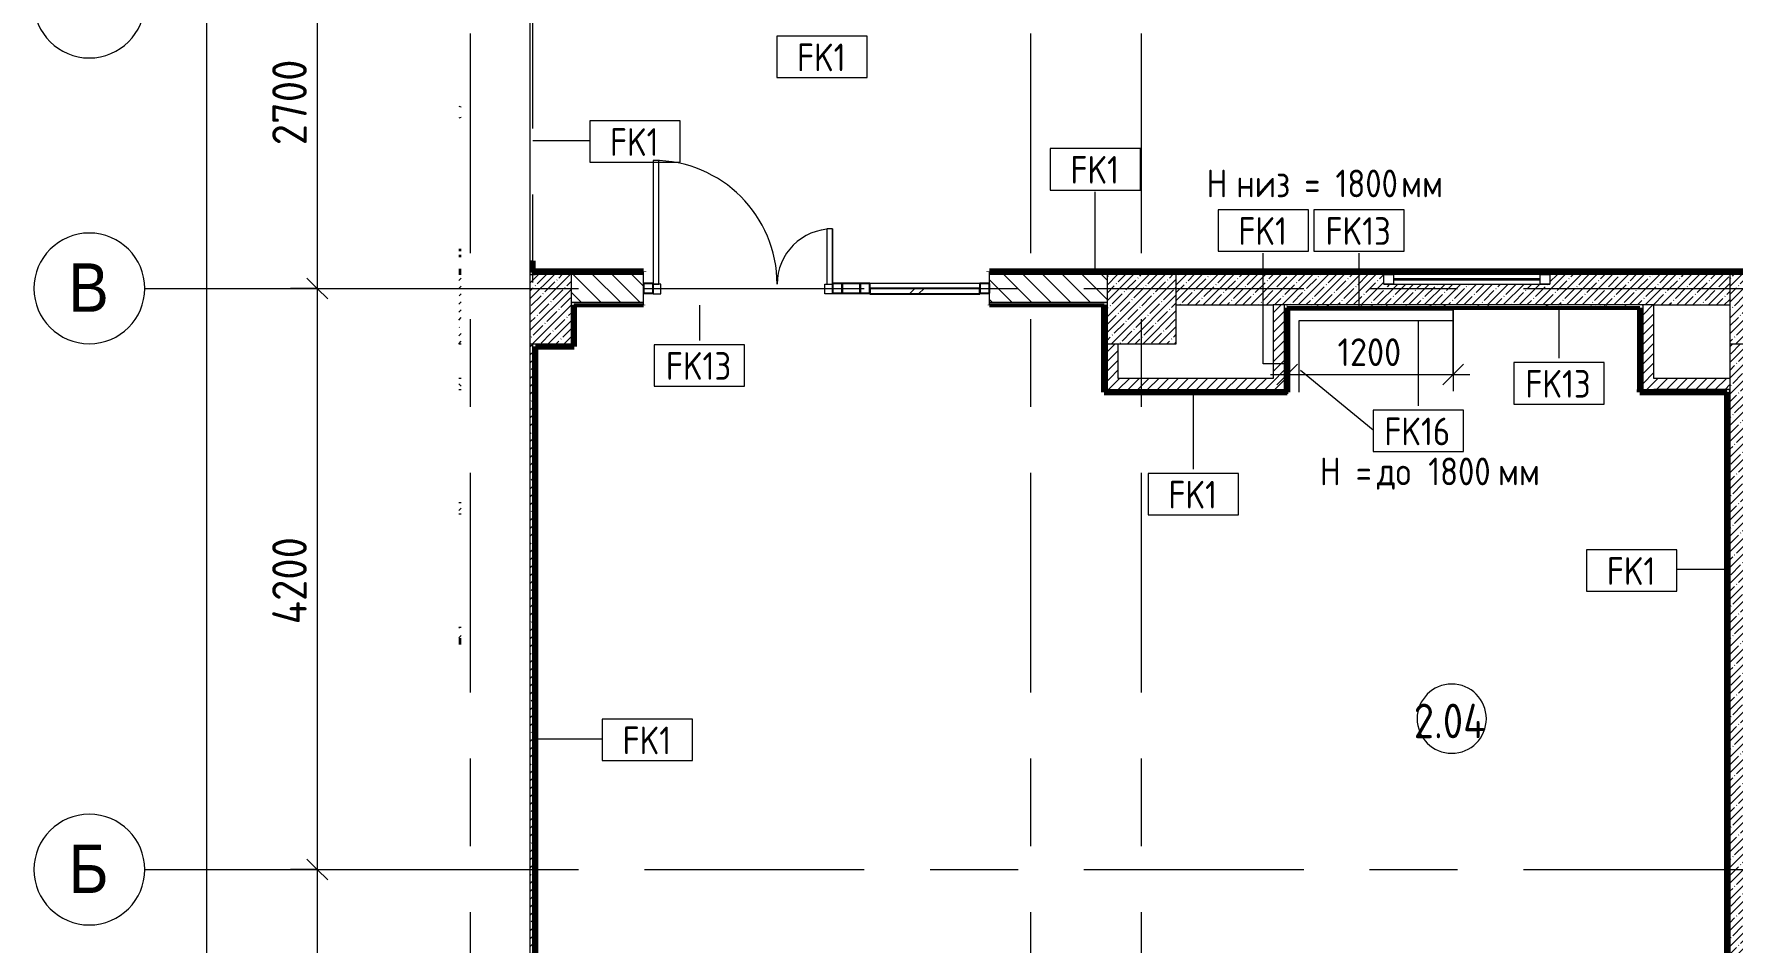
# Model space of a CAD drawing. Header units: millimetres. Extents: x 35157 to 232994, y -8553 to 29000.
# Drawn here: x 35157 to 47425, y 3077 to 9639 of the extents above; entities that cross this region are included whole.
import ezdxf

# ---------------------------------------------------------------- set-up
doc = ezdxf.new("R2010")
doc.units = ezdxf.units.MM
doc.linetypes.add('Осевая', pattern=[3175, 635, -476.25, 1587.5, -476.25])
for name, color, linetype, lineweight in [('A-ANNO-DIMS', 7, 'Continuous', 9), ('A-ANNO-DIMS-100', 7, 'Continuous', 9), ('A-AREA-IDEN', 7, 'Continuous', 9), ('A-DETL-2', 7, 'Continuous', 13), ('A-DETL-GENF', 7, 'Continuous', 9), ('A-DOOR', 7, 'Continuous', 9), ('A-GLAZ', 7, 'Continuous', 9), ('A-GLAZ-1', 7, 'Continuous', 13), ('A-GLAZ-CURT', 7, 'Continuous', 9), ('A-GLAZ-CURT-1', 7, 'Continuous', 25), ('A-GLAZ-CWMG', 7, 'Continuous', 9), ('A-GLAZ-CWMG-1', 7, 'Continuous', 25), ('A-WALL', 7, 'Continuous', 9), ('A-WALL-IDEN', 7, 'Continuous', 9), ('I-WALL', 7, 'Continuous', 9), ('S-COLS', 7, 'Continuous', 9), ('Оси', 7, 'Continuous', 9), ('Оси-1', 7, 'Continuous', 20), ('Оси-2', 7, 'Осевая', 9)]:
    doc.layers.add(name, color=color, linetype=linetype, lineweight=lineweight)
for name, color, linetype, lineweight, true_color in [('A-WALL-3', 5, 'Continuous', 9, 0x0000ff), ('A-WALL-4', 7, 'Continuous', 9, 0xff80c0), ('G-ANNO-TEXT-1', 7, 'Continuous', 9, 0x3c3c3c), ('I-WALL-20', 1, 'Continuous', 53, 0xff0000), ('I-WALL-4', 1, 'Continuous', 9, 0xff0000), ('I-WALL-5', 7, 'Continuous', 9, 0xc0c0c0), ('I-WALL-8', 5, 'Continuous', 53, 0x0000ff), ('I-WALL-9', 7, 'Continuous', 80, 0xff80c0)]:
    doc.layers.add(name, color=color, linetype=linetype, lineweight=lineweight, true_color=true_color)
doc.styles.add('Arial', font='arial.ttf', dxfattribs={"width": 0.9, "height": 350})
doc.styles.add('GOST Common', font='GOST_Common.ttf', dxfattribs={"width": 0.9, "height": 200})
doc.styles.add('GOST Common_1', font='GOST_Common.ttf', dxfattribs={"width": 0.9, "height": 250})
doc.styles.add('ISOCPEUR', font='isocpeur.ttf', dxfattribs={"width": 0.9, "height": 250})
doc.styles.add('ISOCPEUR_1', font='isocpeur.ttf', dxfattribs={"width": 0.9, "height": 200})
doc.dimstyles.new('ISO-2_0_0_9К_Средний_округл2', dxfattribs={"dimscale": 304.8, "dimtxt": 199.196235, "dimasz": 0.492126, "dimexe": 0.393701, "dimexo": 0, "dimgap": 0, "dimtad": 1, "dimdec": 0, "dimrnd": 10, "dimzin": 0, "dimdsep": 46, "dimtxsty": 'ISOCPEUR_1', "dimblk1": 'OBLIQUE', "dimblk2": 'OBLIQUE', "dimsah": 1, "dimcen": 0.09, "dimdle": 0.393701, "dimazin": 0, "dimtfac": 1, "dimtdec": 4, "dimtix": 1, "dimtmove": 0, "dimatfit": 3, "dimfxl": 1, "dimtvp": 1, "dimtolj": 1, "dimtzin": 0, "dimarcsym": 2})
doc.dimstyles.new('ISO-2_5_0_9К_БОЛЬШОЙ', dxfattribs={"dimscale": 304.8, "dimtxt": 248.995294, "dimasz": 0.492126, "dimexe": 0.393701, "dimexo": 0.984252, "dimgap": 0, "dimtad": 1, "dimdec": 0, "dimrnd": 10, "dimzin": 0, "dimdsep": 46, "dimtxsty": 'ISOCPEUR', "dimblk1": 'OBLIQUE', "dimblk2": 'OBLIQUE', "dimsah": 1, "dimcen": 0.09, "dimdle": 0.393701, "dimazin": 0, "dimtfac": 1, "dimtdec": 4, "dimtix": 1, "dimtmove": 0, "dimatfit": 3, "dimfxl": 1, "dimtvp": 1, "dimtolj": 1, "dimtzin": 0, "dimarcsym": 2})
doc.dimstyles.new('ISO-2_5_0_9К_БОЛЬШОЙ_1', dxfattribs={"dimscale": 304.8, "dimtxt": 248.995294, "dimasz": 0.492126, "dimexe": 0.393701, "dimexo": 0.984252, "dimgap": 0, "dimtad": 1, "dimdec": 0, "dimrnd": 10, "dimzin": 0, "dimdsep": 46, "dimtxsty": 'ISOCPEUR', "dimblk1": 'OBLIQUE', "dimblk2": 'OBLIQUE', "dimsah": 1, "dimcen": 0.09, "dimdle": 0.393701, "dimazin": 0, "dimtfac": 1, "dimtdec": 4, "dimtix": 1, "dimtmove": 2, "dimatfit": 3, "dimfxl": 1, "dimtvp": 1, "dimtolj": 1, "dimtzin": 0, "dimarcsym": 2})
pattern_1 = [(45, (0, 0), (-35.35534, 35.35534), [])]
pattern_2 = [(45, (0, 0), (-57.02463, 57.02463), []), (45, (57.025, 0), (-57.02463, 57.02463), [100.806, -20.161, 3.353, -16.808])]
pattern_3 = [(0, (0, 0), (121.92, 30.48), [10.058, -81.382, 10.058, -81.382, -487.68]), (0, (0, 0), (121.92, 30.48), [-182.88, 10.058, -172.822, 10.058, -81.382, -213.36]), (0, (0, 0), (121.92, 30.48), [-457.2, 10.058, -50.902, 10.058, -142.342]), (120, (45.72, 15.24), (-87.356454, 90.345817), [10.058, -81.382, 10.058, -81.382, -487.68]), (120, (45.72, 15.24), (-87.356454, 90.345817), [-182.88, 10.058, -172.822, 10.058, -81.382, -213.36]), (120, (45.72, 15.24), (-87.356454, 90.345817), [-457.2, 10.058, -50.902, 10.058, -142.342]), (240, (60.96, 76.2), (-34.563546, -120.825817), [10.058, -81.382, 10.058, -81.382, -487.68]), (240, (60.96, 76.2), (-34.563546, -120.825817), [-182.88, 10.058, -172.822, 10.058, -81.382, -213.36]), (240, (60.96, 76.2), (-34.563546, -120.825817), [-457.2, 10.058, -50.902, 10.058, -142.342])]

# ---------------------------------------------------------------- blocks, each defined once
blk = doc.blocks.new('BSC_Колонна _Прямоугольная - 500х500-23286270-План отделки стен 2 этажа в осях 12-23')
at = {"layer": 'S-COLS'}
h = blk.add_hatch(dxfattribs=at)
h.set_pattern_fill('FP_1', color=256, style=0, pattern_type=2)
h.set_pattern_definition([(45, (-38790, -7650), (-57.02463, 57.02463), []), (45, (-38732.975, -7650), (-57.02463, 57.02463), [100.806, -20.161, 3.353, -16.808])])
h.paths.add_polyline_path([(-47, -250), (250, -250), (250, 250), (-47, 250), (-47, 146)])
for p, q in [((250, 250), (-9, 250)), ((250, -250), (250, 250)), ((-47, -250), (250, -250))]:
    blk.add_line(p, q, dxfattribs=at)
blk = doc.blocks.new('BSC_Колонна _Прямоугольная - 500х500-V1-План отделки стен 2 этажа в осях 12-23')
at = {"layer": 'S-COLS'}
h = blk.add_hatch(dxfattribs=at)
h.set_pattern_fill('FP_2', color=256, style=0, pattern_type=2)
h.set_pattern_definition([(45, (-43160, -7650), (-57.02463, 57.02463), []), (45, (-43102.975, -7650), (-57.02463, 57.02463), [100.806, -20.161, 3.353, -16.808])])
h.paths.add_polyline_path([(-250, -250), (250, -250), (250, 250), (-250, 250)])
for p, q in [((250, 250), (-250, 250)), ((-250, 250), (-250, -250)), ((250, -250), (250, 250)), ((-250, -250), (250, -250))]:
    blk.add_line(p, q, dxfattribs=at)
blk = doc.blocks.new('BSC_Колонна _Прямоугольная - 500х500-V2-План отделки стен 2 этажа в осях 12-23')
at = {"layer": 'S-COLS'}
h = blk.add_hatch(dxfattribs=at)
h.set_pattern_fill('FP_3', color=256, style=0, pattern_type=2)
h.set_pattern_definition([(45, (-47660, -7650), (-57.02463, 57.02463), []), (45, (-47602.975, -7650), (-57.02463, 57.02463), [100.806, -20.161, 3.353, -16.808])])
h.paths.add_polyline_path([(-250, -250), (250, -250), (250, 250), (-250, 250)])
for p, q in [((250, 250), (-250, 250)), ((-250, 250), (-250, -250)), ((250, -250), (250, 250)), ((-250, -250), (250, -250))]:
    blk.add_line(p, q, dxfattribs=at)
blk = doc.blocks.new('BSC_Колонна _Прямоугольная - 500х500-V32-План отделки стен 2 этажа в осях 12-23')
at = {"layer": 'S-COLS'}
h = blk.add_hatch(dxfattribs=at)
h.set_pattern_fill('FP_51', color=256, style=0, pattern_type=2)
h.set_pattern_definition([(45, (-38240, -7650), (-57.02463, 57.02463), []), (45, (-38182.975, -7650), (-57.02463, 57.02463), [100.806, -20.161, 3.353, -16.808])])
h.paths.add_polyline_path([(3, -250), (3, 250), (-14, 250), (-14, -250)])
for p, q in [((3, 250), (-14, 250)), ((-14, -250), (3, -250))]:
    blk.add_line(p, q, dxfattribs=at)
blk = doc.blocks.new('120_Окно_СКБ_1Ст - 120_Окно_СКБ_1Ст 400х1200 EI30-24228621-План отделки стен 2 этажа в осях 12-23')
at = {"layer": 'A-GLAZ'}
for p, q in [((600, 110), (-600, 110)), ((-600, 40), (600, 40)), ((530, 80), (-530, 80)), ((530, 70), (-530, 70))]:
    blk.add_line(p, q, dxfattribs=at)
at = {"layer": 'A-GLAZ-1'}
for p, q in [((-600, 40), (-600, 110)), ((-600, 110), (-530, 110)), ((-530, 40), (-600, 40)), ((-530, 110), (-530, 40)), ((530, 40), (530, 110)), ((530, 110), (600, 110)), ((600, 40), (530, 40)), ((600, 110), (600, 40))]:
    blk.add_line(p, q, dxfattribs=at)
blk = doc.blocks.new('Дверь_Витражная_остекление_ - ДВН_ДАО_Главный вход_1800 в свету 5-32258809-План отделки стен 2 этажа в осях 12-23')
at = {"layer": 'A-DETL-GENF'}
for p, q in [((-993, -310), (-993, -293)), ((-993, -293), (-993, -310)), ((-983, -310), (-983, -293)), ((-948, -310), (-948, -293)), ((-948, -310), (-948, -293)), ((-939, -310), (-939, -293)), ((989, -310), (989, -293)), ((998, -310), (998, -293)), ((998, -293), (998, -310)), ((1033, -310), (1033, -293)), ((1043, -310), (1043, -293)), ((1043, -310), (1043, -293))]:
    blk.add_line(p, q, dxfattribs=at)
at = {"layer": 'A-DOOR'}
for p, q in [((-993, -310), (-993, -293)), ((993, -310), (993, -293))]:
    blk.add_line(p, q, dxfattribs=at)
for centre, start, end in [((-993, -20), 342.9941, 343.9952), ((993, -20), 196.0048, 197.0059)]:
    blk.add_arc(centre, 993, start, end, dxfattribs=at)
blk = doc.blocks.new('Прямоугольный импост - 50 x 70 мм-31700031-План отделки стен 2 этажа в осях 12-23')
at = {"layer": 'A-GLAZ-CWMG-1'}
for p, q in [((-70, 35), (0, 35)), ((-70, -35), (-70, 35)), ((0, 35), (0, -35)), ((0, -35), (-70, -35))]:
    blk.add_line(p, q, dxfattribs=at)
blk = doc.blocks.new('Дверь_Витражная_остекление_ - ДВН_ДАО_Главный вход_1200 в свету-31742133-План отделки стен 2 этажа в осях 12-23')
at = {"layer": 'A-DETL-GENF'}
for p, q in [((-607.5, 925), (-647.5, 925)), ((-647.5, 925), (-647.5, 35)), ((-607.5, 30), (-607.5, 925)), ((647.5, 430), (607.5, 430)), ((607.5, 430), (607.5, 30)), ((647.5, 35), (647.5, 430)), ((-647.5, 30), (-607.5, 30)), ((-592.5, 30), (-647.5, 30)), ((-592.5, -40), (-592.5, 30)), ((592.5, -40), (592.5, 30)), ((592.5, 30), (647.5, 30)), ((607.5, 30), (647.5, 30)), ((-647.5, -35), (-647.5, -40)), ((-647.5, -40), (-592.5, -40)), ((647.5, -40), (592.5, -40)), ((647.5, -35), (647.5, -40))]:
    blk.add_line(p, q, dxfattribs=at)
at = {"layer": 'A-DOOR'}
for p, q in [((-647.5, 925), (-647.5, 35)), ((647.5, 430), (647.5, 35))]:
    blk.add_line(p, q, dxfattribs=at)
for centre, radius, start, end in [((-647.5, 30), 895, 360, 90), ((647.5, 30), 400, 90, 180)]:
    blk.add_arc(centre, radius, start, end, dxfattribs=at)
blk = doc.blocks.new('Системная панель - Стемалит - 40мм-32257327-План отделки стен 2 этажа в осях 12-23')
at = {"layer": 'A-GLAZ-CURT-1'}
for p, q in [((65, 35), (-65, 35)), ((-65, 35), (-65, -35)), ((65, -35), (65, 35)), ((-65, -35), (65, -35))]:
    blk.add_line(p, q, dxfattribs=at)
blk = doc.blocks.new('Прямоугольный импост - 50 x 70 мм-31687886-План отделки стен 2 этажа в осях 12-23')
at = {"layer": 'A-GLAZ-CWMG-1'}
for p, q in [((-35, 35), (35, 35)), ((-35, -35), (-35, 35)), ((35, 35), (35, -35)), ((35, -35), (-35, -35))]:
    blk.add_line(p, q, dxfattribs=at)
blk = doc.blocks.new('Прямоугольный импост - 50 x 70 мм-31701779-План отделки стен 2 этажа в осях 12-23')
at = {"layer": 'A-GLAZ-CWMG-1'}
for p, q in [((0, 35), (-70, 35)), ((-70, 35), (-70, -35)), ((0, -35), (0, 35)), ((-70, -35), (0, -35))]:
    blk.add_line(p, q, dxfattribs=at)
blk = doc.blocks.new('Системная панель - Стекло - 40мм-32257331-План отделки стен 2 этажа в осях 12-23')
at = {"layer": 'A-GLAZ-CURT'}
h = blk.add_hatch(dxfattribs=at)
h.set_pattern_fill('FP_66', color=256, style=0, pattern_type=2)
h.set_pattern_definition([(45, (-41693.5, -7700), (-282.8427, 282.8427), [200, -600]), (45, (-41893.5, -7800), (-282.8427, 282.8427), [600, -200]), (45, (-41493.5, -7900), (-282.8427, 282.8427), [200, -600])])
h.paths.add_polyline_path([(398, -40), (398, 0), (-398, 0), (-398, -40), (-367, -40)])
at = {"layer": 'A-GLAZ-CURT-1'}
for p, q in [((398, 0), (-398, 0)), ((-398, 0), (-398, -40)), ((398, -40), (398, 0)), ((-398, -40), (398, -40))]:
    blk.add_line(p, q, dxfattribs=at)
blk = doc.blocks.new('Прямоугольный импост - 50 x 70 мм-31702100-План отделки стен 2 этажа в осях 12-23')
at = {"layer": 'A-GLAZ-CWMG-1'}
for p, q in [((-35, 35), (35, 35)), ((-35, -35), (-35, 35)), ((35, 35), (35, -35)), ((35, -35), (-35, -35))]:
    blk.add_line(p, q, dxfattribs=at)
blk = doc.blocks.new('Прямоугольный импост - 50 x 70 мм-31720914-План отделки стен 2 этажа в осях 12-23')
at = {"layer": 'A-GLAZ-CWMG'}
blk.add_line((41991, 7835), (41196, 7835), dxfattribs=at)
blk = doc.blocks.new('DET_L_Линия разрыва - М100-30654842-План отделки стен 2 этажа в осях 12-23')
at = {"layer": 'A-DETL-GENF'}
blk.add_line((24080, 0), (12340, 0), dxfattribs=at)
blk = doc.blocks.new('Ось сетки - D8-29747960-План отделки стен 2 этажа в осях 12-23')
at = {"layer": 'Оси-1'}
for start, end in [(360, 180), (180, 360)]:
    blk.add_arc((0, 0), 4, start, end, dxfattribs=at)
blk = doc.blocks.new('DIMBLOCK10-План отделки стен 2 этажа в осях 12-23')
at = {"layer": 'A-ANNO-DIMS-100', "lineweight": 20}
for p, q in [((37204, 10500), (37129, 10575)), ((37204, 10500), (37279, 10425)), ((37204, 7800), (37129, 7875)), ((37204, 7800), (37279, 7725))]:
    blk.add_line(p, q, dxfattribs=at)
at = {"layer": 'A-ANNO-DIMS-100'}
for p, q in [((37010, 10500), (37324, 10500)), ((37204, 10500), (37010, 10500)), ((37204, 10500), (37204, 7800)), ((37010, 7800), (37324, 7800)), ((37204, 7800), (37010, 7800))]:
    blk.add_line(p, q, dxfattribs=at)
at = {"layer": 'A-ANNO-DIMS-100', "color": 0, "insert": (36878, 8834), "char_height": 250, "width": 758.48, "attachment_point": 1, "rotation": 90, "line_spacing_factor": 1.149209, "style": 'ISOCPEUR'}
blk.add_mtext('2700', dxfattribs=at)
blk = doc.blocks.new('_Oblique')
at = {"color": 0, "linetype": 'ByBlock', "lineweight": -2}
blk.add_line((-0.5, -0.5), (0.5, 0.5), dxfattribs=at)
blk = doc.blocks.new('DIMBLOCK11-План отделки стен 2 этажа в осях 12-23')
at = {"layer": 'A-ANNO-DIMS-100', "lineweight": 20}
for p, q in [((37204, 7800), (37129, 7875)), ((37204, 7800), (37279, 7725)), ((37204, 3600), (37129, 3675)), ((37204, 3600), (37279, 3525))]:
    blk.add_line(p, q, dxfattribs=at)
at = {"layer": 'A-ANNO-DIMS-100'}
for p, q in [((37010, 7800), (37324, 7800)), ((37204, 7800), (37010, 7800)), ((37204, 7800), (37204, 3600)), ((37010, 3600), (37324, 3600)), ((37204, 3600), (37010, 3600))]:
    blk.add_line(p, q, dxfattribs=at)
at = {"layer": 'A-ANNO-DIMS-100', "color": 0, "insert": (36878, 5372), "char_height": 250, "width": 787.21, "attachment_point": 1, "rotation": 90, "line_spacing_factor": 1.149209, "style": 'ISOCPEUR'}
blk.add_mtext('4200', dxfattribs=at)
blk = doc.blocks.new('DIMBLOCK12-План отделки стен 2 этажа в осях 12-23')
at = {"layer": 'A-ANNO-DIMS-100'}
for p, q in [((37010, 3600), (37324, 3600)), ((37204, 3600), (37010, 3600)), ((37204, 3600), (37204, -120)), ((37010, 0), (37324, 0)), ((37204, 0), (37010, 0))]:
    blk.add_line(p, q, dxfattribs=at)
at = {"layer": 'A-ANNO-DIMS-100', "lineweight": 20}
for p, q in [((37204, 3600), (37129, 3675)), ((37204, 3600), (37279, 3525)), ((37204, 0), (37129, 75)), ((37204, 0), (37279, -75))]:
    blk.add_line(p, q, dxfattribs=at)
at = {"layer": 'A-ANNO-DIMS-100', "color": 0, "insert": (36878, 1484), "char_height": 250, "width": 758.48, "attachment_point": 1, "rotation": 90, "line_spacing_factor": 1.149209, "style": 'ISOCPEUR'}
blk.add_mtext('3600', dxfattribs=at)
blk = doc.blocks.new('DIMBLOCK13-План отделки стен 2 этажа в осях 12-23')
at = {"layer": 'A-ANNO-DIMS-100'}
for p, q in [((36404, 27120), (36404, -120)), ((36210, 27000), (36524, 27000)), ((36404, 27000), (36210, 27000)), ((36210, 0), (36524, 0)), ((36404, 0), (36210, 0))]:
    blk.add_line(p, q, dxfattribs=at)
at = {"layer": 'A-ANNO-DIMS-100', "lineweight": 20}
for p, q in [((36404, 27000), (36329, 27075)), ((36404, 27000), (36479, 26925)), ((36404, 0), (36329, 75)), ((36404, 0), (36479, -75))]:
    blk.add_line(p, q, dxfattribs=at)
at = {"layer": 'A-ANNO-DIMS-100', "color": 0, "insert": (36078, 13572), "char_height": 250, "width": 948.1, "attachment_point": 1, "rotation": 90, "line_spacing_factor": 1.149209, "style": 'ISOCPEUR'}
blk.add_mtext('27000', dxfattribs=at)
blk = doc.blocks.new('М_стена_0001 - Типоразмер_без рамки-25382661-План отделки стен 2 этажа в осях 12-23')
at = {"layer": 'A-WALL-IDEN'}
for p, q in [((3.26, 1.52), (-3.27, 1.52)), ((-3.27, 1.52), (-3.27, -1.48)), ((3.26, -1.48), (3.26, 1.52)), ((-3.27, -1.48), (3.26, -1.48))]:
    blk.add_line(p, q, dxfattribs=at)
blk = doc.blocks.new('Марка_Помещения - Номер-25198446-План отделки стен 2 этажа в осях 12-23')
at = {"layer": 'A-AREA-IDEN'}
for start, end in [(360, 180), (180, 360)]:
    blk.add_arc((0, 0), 2.5, start, end, dxfattribs=at)
blk = doc.blocks.new('DIMBLOCK36-План отделки стен 2 этажа в осях 12-23')
at = {"layer": 'A-ANNO-DIMS-100'}
for p, q in [((45411, 7652), (45411, 7057)), ((45411, 7177), (45411, 7652)), ((44211, 7283), (44211, 7057)), ((44211, 7177), (44211, 7283)), ((44091, 7177), (45531, 7177))]:
    blk.add_line(p, q, dxfattribs=at)
at = {"layer": 'A-ANNO-DIMS-100', "lineweight": 20}
for p, q in [((44211, 7177), (44286, 7252)), ((45411, 7177), (45486, 7252)), ((44211, 7177), (44136, 7102)), ((45411, 7177), (45336, 7102))]:
    blk.add_line(p, q, dxfattribs=at)
at = {"layer": 'A-ANNO-DIMS-100', "color": 0, "insert": (44575, 7439), "char_height": 200, "width": 565.41, "attachment_point": 1, "line_spacing_factor": 1.149209, "style": 'ISOCPEUR_1'}
blk.add_mtext('1200', dxfattribs=at)

msp = doc.modelspace()

# ---------------------------------------------------------------- hatches: boundary and pattern name
at = {"layer": 'I-WALL'}
h = msp.add_hatch(dxfattribs=at)
h.set_pattern_fill('FP_63', color=256, style=0, pattern_type=2)
h.set_pattern_definition(pattern_3)
h.paths.add_polyline_path([(38760, 7900), (38760, 8000), (38742.7, 8000), (38742.7, 7900)])
h.paths.add_polyline_path([(38742.7, 10130), (38760, 10130), (38760, 10230), (38742.7, 10230), (38742.7, 10140.5)])
h = msp.add_hatch(dxfattribs=at)
h.set_pattern_fill('FP_63', color=256, style=0, pattern_type=2)
h.set_pattern_definition(pattern_3)
h.paths.add_polyline_path([(38242.7, 7900), (38242.7, 7920), (38226.2, 7920), (38226.2, 7900)])
h = msp.add_hatch(dxfattribs=at)
h.set_pattern_fill('FP_63', color=256, style=0, pattern_type=2)
h.set_pattern_definition(pattern_3)
h.paths.add_polyline_path([(38742.7, 7900), (38781, 7900), (38781, 7920), (38742.7, 7920), (38742.7, 7902.5)])
h = msp.add_hatch(dxfattribs=at)
h.set_pattern_fill('FP_63', color=256, style=0, pattern_type=2)
h.set_pattern_definition(pattern_3)
h.paths.add_polyline_path([(72250, 7900), (72250, 7908), (72305, 7908), (72305, 7920), (71735, 7920), (71735, 7908), (71765, 7908), (71765, 7900)])
h.paths.add_polyline_path([(74750, 7900), (74750, 7920), (73705, 7920), (73705, 7908), (73760, 7908), (73760, 7900), (74234.2, 7900)])
h.paths.add_polyline_path([(67085, 7900), (68230.5, 7900), (68230.5, 7908), (68260.5, 7908), (68260.5, 7920), (67055, 7920), (67055, 7908), (67085, 7908), (67085, 7900.5)])
h.paths.add_polyline_path([(65910, 7900), (65925, 7900.9), (65925, 7908), (65955, 7908), (65955, 7920), (64110, 7920), (64110, 7900), (65410, 7900)])
h.paths.add_polyline_path([(69390.5, 7900), (70605, 7900), (70605, 7908), (70635, 7908), (70635, 7920), (69360.5, 7920), (69360.5, 7908), (69390.5, 7908), (69390.5, 7900.5)])
h.paths.add_polyline_path([(62910, 7900), (62910, 7920), (59931, 7920), (59931, 7900), (62231.5, 7900)])
h.paths.add_polyline_path([(56910, 7900), (57431, 7900), (57431, 7920), (55110, 7920), (55110, 7900), (56410, 7900)])
h.paths.add_polyline_path([(38976.4, 7900), (39561, 7900), (39561, 7920), (38781, 7920), (38781, 7900)])
h.paths.add_polyline_path([(53229.5, 7900), (53910, 7900), (53910, 7920), (50930, 7920), (50930, 7900), (52410, 7900)])
h.paths.add_polyline_path([(42061, 7900), (48430, 7900), (48430, 7920), (42061, 7920)])
h = msp.add_hatch(dxfattribs=at)
h.set_pattern_fill('FP_20', color=256, style=0, pattern_type=2)
h.set_pattern_definition([(135, (0, 0), (-70.71068, -70.71068), [])])
h.paths.add_polyline_path([(42910, 7700), (42910, 7900), (42061, 7900), (42061, 7700)])
h.paths.add_polyline_path([(39040, 7700), (39561, 7700), (39561, 7900), (39040, 7900), (39040, 7796)])
h = msp.add_hatch(dxfattribs=at)
h.set_pattern_fill('FP_18', color=256, style=0, pattern_type=2)
h.set_pattern_definition(pattern_2)
h.paths.add_polyline_path([(44227.6, 7680), (47410, 7680), (47410, 7900), (46110, 7900), (46110, 7830), (44910, 7830), (44910, 7900), (43410, 7900), (43410, 7680), (44190, 7680)])
h = msp.add_hatch(dxfattribs=at)
h.set_pattern_fill('FP_63', color=256, style=0, pattern_type=2)
h.set_pattern_definition(pattern_3)
h.paths.add_polyline_path([(42890, 7680), (42910, 7680), (42910, 7700), (42061, 7700), (42061, 7680), (42889, 7680)])
h.paths.add_polyline_path([(39061, 7680), (39561, 7680), (39561, 7700), (39040, 7700), (39040, 7680), (39060, 7680)])
h = msp.add_hatch(dxfattribs=at)
h.set_pattern_fill('FP_63', color=256, style=0, pattern_type=2)
h.set_pattern_definition(pattern_3)
h.paths.add_polyline_path([(39040, 7380), (39060, 7380), (39060, 7680), (39040, 7680), (39040, 7400)])
h = msp.add_hatch(dxfattribs=at)
h.set_pattern_fill('FP_63', color=256, style=0, pattern_type=2)
h.set_pattern_definition(pattern_3)
h.paths.add_polyline_path([(42890, 7070), (42910, 7070), (42910, 7680), (42890, 7679), (42890, 7400)])
h = msp.add_hatch(dxfattribs=at)
h.set_pattern_fill('FP_22', color=256, style=0, pattern_type=2)
h.set_pattern_definition(pattern_1)
h.paths.add_polyline_path([(44110, 7070), (44190, 7070), (44190, 7680), (44110, 7680), (44110, 7150)])
h = msp.add_hatch(dxfattribs=at)
h.set_pattern_fill('FP_63', color=256, style=0, pattern_type=2)
h.set_pattern_definition(pattern_3)
h.paths.add_polyline_path([(44190, 7660), (46760, 7660), (46760, 7680), (44190, 7680)])
h = msp.add_hatch(dxfattribs=at)
h.set_pattern_fill('FP_63', color=256, style=0, pattern_type=2)
h.set_pattern_definition(pattern_3)
h.paths.add_polyline_path([(44190, 7050), (44210, 7050), (44210, 7660), (44190, 7660), (44190, 7070)])
h = msp.add_hatch(dxfattribs=at)
h.set_pattern_fill('FP_63', color=256, style=0, pattern_type=2)
h.set_pattern_definition(pattern_3)
h.paths.add_polyline_path([(46780, 7070), (46780, 7680), (46760, 7680), (46760, 7070)])
h = msp.add_hatch(dxfattribs=at)
h.set_pattern_fill('FP_22', color=256, style=0, pattern_type=2)
h.set_pattern_definition(pattern_1)
h.paths.add_polyline_path([(46860, 7070), (46860, 7680), (46780, 7680), (46780, 7070)])
h = msp.add_hatch(dxfattribs=at)
h.set_pattern_fill('FP_18', color=256, style=0, pattern_type=2)
h.set_pattern_definition(pattern_2)
h.paths.add_polyline_path([(38760, 410), (38760, 7400), (38742.7, 7400), (38742.7, 410)])
h = msp.add_hatch(dxfattribs=at)
h.set_pattern_fill('FP_63', color=256, style=0, pattern_type=2)
h.set_pattern_definition(pattern_3)
h.paths.add_polyline_path([(38780, 7380), (39040, 7380), (39040, 7400), (38760, 7400), (38760, 7380)])
h = msp.add_hatch(dxfattribs=at)
h.set_pattern_fill('FP_63', color=256, style=0, pattern_type=2)
h.set_pattern_definition(pattern_3)
h.paths.add_polyline_path([(38780, 800), (38780, 7380), (38760, 7380), (38760, 800)])
h = msp.add_hatch(dxfattribs=at)
h.set_pattern_fill('FP_22', color=256, style=0, pattern_type=2)
h.set_pattern_definition(pattern_1)
h.paths.add_polyline_path([(42990, 7150), (42990, 7400), (42910, 7400), (42910, 7150)])
h = msp.add_hatch(dxfattribs=at)
h.set_pattern_fill('FP_18', color=256, style=0, pattern_type=2)
h.set_pattern_definition(pattern_2)
h.paths.add_polyline_path([(47410, 400), (47630, 400), (47630, 7400), (47410, 7400), (47410, 437.7)])
h = msp.add_hatch(dxfattribs=at)
h.set_pattern_fill('FP_28', color=256, style=0, pattern_type=2)
h.set_pattern_definition([(135, (0, 0), (-75.43415, -75.43415), [106.68, -17.78, 3.556, -17.78]), (135, (0, 75.39), (-75.43415, -75.43415), []), (50, (0, 0), (127.52922, -11.15758), [13.335, -146.685]), (355, (0, 0), (-24.66966, 133.74002), [10.668, -117.348]), (100.451, (10.63, -0.93), (102.85973, 122.58178), [11.333, -124.663]), (46.184, (0, 35.56), (189.75516, -29.43036), [20.002, -220.027]), (96.636, (15.81, 33.1), (166.1822, 173.1996), [17, -186.995]), (351.184, (0, 35.56), (166.1839, 173.1976), [16.002, -176.022]), (21, (17.78, 26.67), (106.13027, -71.58603), [13.335, -146.685]), (326, (17.78, 26.67), (43.26188, 128.93175), [10.668, -117.348]), (71.451, (26.62, 20.7), (149.39198, 57.34505), [11.333, -124.663]), (37.5, (0, 0), (2.16223, 59.18836), [3.353, -112.573, 3.353, -115.773, -117.793]), (37.5, (0, 0), (2.16223, 59.18836), [-235.052, 3.353, -114.44]), (7.5, (0, 0), (46.77386, 70.12615), [3.353, -64.567, 3.353, -109.906, -44.894]), (7.5, (0, 0), (46.77386, 70.12615), [-181.178, 3.353, -41.542]), (327.5, (-39.65, 0), (94.91367, -4.010093), [3.353, -41.097, 3.353, -135.331, -184.023]), (327.5, (-39.65, 0), (94.91367, -4.010093), [-183.134, 3.353, -180.67]), (317.5, (-57.43, 0), (103.69057, 17.79882), [3.353, -54.432, 3.353, -88.748, -130.683]), (317.5, (-57.43, 0), (103.69057, 17.79882), [-149.885, 3.353, -127.33])])
h.paths.add_polyline_path([(38242.7, 7070), (38242.7, 7150), (38226.2, 7150), (38226.2, 7070)])
h = msp.add_hatch(dxfattribs=at)
h.set_pattern_fill('FP_22', color=256, style=0, pattern_type=2)
h.set_pattern_definition(pattern_1)
h.paths.add_polyline_path([(42910, 7070), (44110, 7070), (44110, 7150), (42910, 7150)])
h = msp.add_hatch(dxfattribs=at)
h.set_pattern_fill('FP_22', color=256, style=0, pattern_type=2)
h.set_pattern_definition(pattern_1)
h.paths.add_polyline_path([(47410, 7070), (47410, 7150), (46860, 7150), (46860, 7070), (47390, 7070)])
h = msp.add_hatch(dxfattribs=at)
h.set_pattern_fill('FP_63', color=256, style=0, pattern_type=2)
h.set_pattern_definition(pattern_3)
h.paths.add_polyline_path([(42890, 7050), (44190, 7050), (44190, 7070), (42890, 7070)])
h = msp.add_hatch(dxfattribs=at)
h.set_pattern_fill('FP_63', color=256, style=0, pattern_type=2)
h.set_pattern_definition(pattern_3)
h.paths.add_polyline_path([(47389, 7050), (47390, 7050), (47390, 7070), (46760, 7070), (46760, 7050), (47228.2, 7050)])
h = msp.add_hatch(dxfattribs=at)
h.set_pattern_fill('FP_63', color=256, style=0, pattern_type=2)
h.set_pattern_definition(pattern_3)
h.paths.add_polyline_path([(47390, 100), (47410, 100), (47410, 7070), (47390, 7070), (47390, 120)])
h = msp.add_hatch(dxfattribs=at)
h.set_pattern_fill('FP_22', color=256, style=0, pattern_type=2)
h.set_pattern_definition(pattern_1)
h.paths.add_polyline_path([(38242.7, 6170), (38242.7, 6250), (38226.2, 6250), (38226.2, 6170)])
h = msp.add_hatch(dxfattribs=at)
h.set_pattern_fill('FP_22', color=256, style=0, pattern_type=2)
h.set_pattern_definition(pattern_1)
h.paths.add_polyline_path([(38242.7, 5270), (38242.7, 5350), (38226.2, 5350), (38226.2, 5270)])
h = msp.add_hatch(dxfattribs=at)
h.set_pattern_fill('FP_63', color=256, style=0, pattern_type=2)
h.set_pattern_definition(pattern_3)
h.paths.add_polyline_path([(38242.7, 5250), (38242.7, 5270), (38226.2, 5270), (38226.2, 5250)])
at = {"layer": 'I-WALL-4'}
for points in [[(45411, 7652), (45411, 7660), (44210, 7659), (44211, 7652), (44227.6, 7652)], [(44219, 7049.5), (44219, 7652), (44211, 7652), (44211, 7049.5)]]:
    msp.add_hatch(color=256, dxfattribs=at).paths.add_polyline_path(points)

# ---------------------------------------------------------------- linework, layer by layer
at = {"layer": 'A-DETL-2'}
for p, q in [((44299, 7049), (44299, 7569)), ((44299, 7569), (45411, 7569))]:
    msp.add_line(p, q, dxfattribs=at)
at = {"layer": 'A-WALL'}
for p, q in [((38761, 7920), (38760, 7920)), ((48430, 7920), (42061, 7920)), ((39040, 7700), (39561, 7700)), ((39060, 7680), (39061, 7680)), ((39060, 7380), (39060, 7680)), ((42061, 7700), (42910, 7700)), ((42061, 7680), (42890, 7680)), ((46860, 7680), (44110, 7680)), ((44190, 7680), (44190, 7070)), ((46759, 7660), (46760, 7660)), ((46760, 7660), (46760, 7070)), ((38760, 725), (38760, 7400)), ((38760, 7380), (38760, 800)), ((38780, 7380), (39040, 7380)), ((38780, 800), (38780, 7379)), ((47410, 7400), (47410, 7380)), ((47410, 7150), (47410, 400)), ((47410, 7070), (46860, 7070)), ((47389, 7050), (47390, 7050)), ((47410, 400), (47410, 7070))]:
    msp.add_line(p, q, dxfattribs=at)
at = {"layer": 'A-WALL-3'}
for p, q in [((39561, 7680), (39061, 7680)), ((39061, 7680), (39061, 7679)), ((46759, 7660), (44210, 7660)), ((44210, 7660), (44210, 7659)), ((46759, 7659), (46759, 7660))]:
    msp.add_line(p, q, dxfattribs=at)
at = {"layer": 'A-WALL-4'}
for p, q in [((38761, 7920), (39561, 7920)), ((47389, 7050), (46760, 7050))]:
    msp.add_line(p, q, dxfattribs=at)
at = {"layer": 'A-WALL-IDEN'}
for p, q in [((38760.5, 8869.8), (39171.4, 8869.8)), ((42825, 7920.5), (42825, 8497.2)), ((44038.3, 7254.6), (44038.3, 8054.8)), ((44730.5, 7668.6), (44730.5, 8054.8)), ((39964.7, 7679.5), (39964.7, 7423.7)), ((46174.5, 7659.5), (46174.5, 7294.9)), ((45158.2, 7561.1), (45158.2, 6950.9)), ((44214.2, 7254.6), (44038.3, 7254.6)), ((44308.1, 7208.5), (44831.7, 6778.9)), ((43532.9, 7049.5), (43532.9, 6493.7)), ((47389.5, 5769.8), (47026.8, 5769.8)), ((38780.5, 4546), (39262.6, 4546))]:
    msp.add_line(p, q, dxfattribs=at)
at = {"layer": 'I-WALL-20'}
for p, q in [((44211, 7652), (44210, 7652)), ((44219, 7652), (44219, 7049.5)), ((45411, 7652), (44219, 7652)), ((45411, 7652), (45411, 7659)), ((44219, 7049.5), (44211, 7049.5))]:
    msp.add_line(p, q, dxfattribs=at)
at = {"layer": 'I-WALL-5'}
for p, q in [((38742.7, 8000), (38760, 8000)), ((38742.7, 7920), (38760, 7920)), ((38742.7, 7900), (38781, 7900)), ((38760, 7900), (38760, 7920)), ((39561, 7900), (39040, 7900)), ((39561, 7680), (39561, 7920)), ((42061, 7680), (42061, 7920)), ((42910, 7900), (42061, 7900)), ((44910, 7900), (43410, 7900)), ((47410, 7900), (46110, 7900)), ((43410, 7680), (44110, 7680)), ((44110, 7680), (44110, 7150)), ((46780, 7680), (46780, 7070)), ((46860, 7150), (46860, 7680)), ((46860, 7680), (47410, 7680)), ((42910, 7400), (42910, 7070)), ((42990, 7150), (42990, 7400)), ((47410, 7380), (47410, 7150)), ((38242.7, 7150), (38226.2, 7150)), ((44110, 7150), (42990, 7150)), ((47410, 7150), (46860, 7150)), ((38226.2, 7070), (38242.7, 7070)), ((42910, 7070), (44190, 7070)), ((46780, 7070), (46860, 7070)), ((38242.7, 6250), (38226.2, 6250)), ((38226.2, 6170), (38242.7, 6170)), ((38242.7, 5350), (38226.2, 5350)), ((38226.2, 5270), (38242.7, 5270))]:
    msp.add_line(p, q, dxfattribs=at)
at = {"layer": 'I-WALL-8'}
for p, q in [((39061, 7679), (39561, 7679)), ((39561, 7679), (39561, 7680)), ((42061, 7680), (42061, 7679)), ((42061, 7679), (42890, 7679)), ((44211, 7659), (46759, 7659))]:
    msp.add_line(p, q, dxfattribs=at)
at = {"layer": 'I-WALL-9'}
for p, q in [((38760, 7920), (38760, 8000)), ((38760, 8000), (38761, 8000)), ((38761, 7921), (38761, 8000)), ((38226.2, 7921), (38242.7, 7921)), ((38226.2, 7920), (38242.7, 7920)), ((39561, 7921), (38761, 7921)), ((39561, 7920), (39561, 7921)), ((48430, 7921), (42061, 7921)), ((42061, 7920), (42061, 7921)), ((39061, 7379), (39061, 7679)), ((42889, 7680), (42889, 7049)), ((42890, 7050), (42890, 7680)), ((44210, 7659), (44210, 7050)), ((44211, 7659), (44210, 7659)), ((44211, 7049), (44211, 7659)), ((46759, 7659), (46759, 7049)), ((38780, 7380), (38780, 7379)), ((38780, 7379), (39061, 7379)), ((38781, 801), (38781, 7380)), ((39060, 7380), (39040, 7380)), ((42889, 7049), (44211, 7049)), ((44210, 7050), (42890, 7050)), ((46759, 7049), (47389, 7049)), ((46760, 7050), (46760, 7070)), ((47389, 7049), (47389, 121)), ((47390, 121), (47390, 7050)), ((38242.7, 5250), (38226.2, 5250)), ((38226.2, 5249), (38242.7, 5249))]:
    msp.add_line(p, q, dxfattribs=at)
at = {"layer": 'Оси'}
for p, q in [((35956.8, 7800), (38456.8, 7800)), ((35956.8, 3600), (38456.8, 3600))]:
    msp.add_line(p, q, dxfattribs=at)
at = {"layer": 'Оси-2'}
for p, q in [((42360, 593.7), (42360, 24898.1)), ((43160, 593.7), (43160, 24898.1)), ((38310, 593.7), (38310, 21277.7)), ((38760, 1493.7), (38760, 12700)), ((38456.8, 7800), (82200, 7800)), ((38456.8, 3600), (82200, 3600))]:
    msp.add_line(p, q, dxfattribs=at)

# ---------------------------------------------------------------- block references
at = {"layer": 'A-AREA-IDEN', "xscale": 99.99999999999993, "yscale": 99.99999999999993, "zscale": 99.99999999999993}
msp.add_blockref('Марка_Помещения - Номер-25198446-План отделки стен 2 этажа в осях 12-23', (45400.4, 4690.6), dxfattribs=at)
at = {"layer": 'A-DETL-GENF', "rotation": 270.0000000000003}
msp.add_blockref('DET_L_Линия разрыва - М100-30654842-План отделки стен 2 этажа в осях 12-23', (38742.7, 23799.7), dxfattribs=at)
at = {"layer": 'A-DOOR', "rotation": 269.9999999999999}
msp.add_blockref('Дверь_Витражная_остекление_ - ДВН_ДАО_Главный вход_1800 в свету 5-32258809-План отделки стен 2 этажа в осях 12-23', (38536, 9072.5), dxfattribs=at)
at = {"layer": 'A-DOOR'}
msp.add_blockref('Дверь_Витражная_остекление_ - ДВН_ДАО_Главный вход_1200 в свету-31742133-План отделки стен 2 этажа в осях 12-23', (40278.5, 7800), dxfattribs=at)
at = {"layer": 'A-GLAZ'}
msp.add_blockref('120_Окно_СКБ_1Ст - 120_Окно_СКБ_1Ст 400х1200 EI30-24228621-План отделки стен 2 этажа в осях 12-23', (45510, 7790), dxfattribs=at)
at = {"layer": 'A-GLAZ-CURT'}
for name, p in [('Системная панель - Стемалит - 40мм-32257327-План отделки стен 2 этажа в осях 12-23', (41061, 7800)), ('Системная панель - Стекло - 40мм-32257331-План отделки стен 2 этажа в осях 12-23', (41593.5, 7800))]:
    msp.add_blockref(name, p, dxfattribs=at)
at = {"layer": 'A-GLAZ-CWMG', "rotation": 180}
msp.add_blockref('Прямоугольный импост - 50 x 70 мм-31701779-План отделки стен 2 этажа в осях 12-23', (39561, 7800), dxfattribs=at)
at = {"layer": 'A-GLAZ-CWMG', "extrusion": (0, 0, -1), "rotation": 180}
for name, p in [('Прямоугольный импост - 50 x 70 мм-31687886-План отделки стен 2 этажа в осях 12-23', (-40961, 7800)), ('Прямоугольный импост - 50 x 70 мм-31702100-План отделки стен 2 этажа в осях 12-23', (-41161, 7800)), ('Прямоугольный импост - 50 x 70 мм-31700031-План отделки стен 2 этажа в осях 12-23', (-42061, 7800))]:
    msp.add_blockref(name, p, dxfattribs=at)
at = {"layer": 'A-GLAZ-CWMG'}
msp.add_blockref('Прямоугольный импост - 50 x 70 мм-31720914-План отделки стен 2 этажа в осях 12-23', (0, 0), dxfattribs=at)
at = {"layer": 'A-WALL-IDEN', "xscale": 99.99999999999993, "yscale": 99.99999999999993, "zscale": 99.99999999999993}
for p in [(40850.1, 9471.2), (39498.8, 8859.4), (42825.8, 8658.8), (44039.1, 8216.3), (44731.3, 8216.3), (39965.5, 7241.2), (46175.3, 7112.4), (45159, 6768.4), (43533.7, 6311.2), (46701, 5759.3), (39589.9, 4535.5)]:
    msp.add_blockref('М_стена_0001 - Типоразмер_без рамки-25382661-План отделки стен 2 этажа в осях 12-23', p, dxfattribs=at)
at = {"layer": 'S-COLS'}
for name, p in [('BSC_Колонна _Прямоугольная - 500х500-V32-План отделки стен 2 этажа в осях 12-23', (38240, 7650)), ('BSC_Колонна _Прямоугольная - 500х500-23286270-План отделки стен 2 этажа в осях 12-23', (38790, 7650)), ('BSC_Колонна _Прямоугольная - 500х500-V1-План отделки стен 2 этажа в осях 12-23', (43160, 7650)), ('BSC_Колонна _Прямоугольная - 500х500-V2-План отделки стен 2 этажа в осях 12-23', (47660, 7650))]:
    msp.add_blockref(name, p, dxfattribs=at)
at = {"layer": 'Оси-1', "xscale": 99.99999999999993, "yscale": 99.99999999999993, "zscale": 99.99999999999993, "rotation": 269.9999999999994}
for p in [(35556.8, 9865), (35556.8, 7800), (35556.8, 3600)]:
    msp.add_blockref('Ось сетки - D8-29747960-План отделки стен 2 этажа в осях 12-23', p, dxfattribs=at)

# ---------------------------------------------------------------- texts
at = {"layer": 'A-AREA-IDEN', "insert": (45125.7, 4799.2), "char_height": 250, "width": 685.443, "attachment_point": 1, "style": 'GOST Common_1'}
msp.add_mtext('2.04', dxfattribs=at)
at = {"layer": 'A-WALL-IDEN', "char_height": 200, "attachment_point": 1, "style": 'GOST Common'}
for s, insert, width in [('FK1', (40669.9, 9569.2), 447.342), ('FK1', (39318.5, 8957.4), 447.342), ('FK1', (42645.6, 8756.8), 447.342), ('FK1', (43858.8, 8314.4), 447.342), ('FK13', (44488.5, 8314.4), 598.861), ('FK13', (39722.7, 7339.2), 598.861), ('FK13', (45932.5, 7210.4), 598.861), ('FK16', (44913.5, 6866.4), 606.076), ('FK1', (43353.4, 6409.2), 447.342), ('FK1', (46520.8, 5857.3), 447.342), ('FK1', (39409.7, 4633.5), 447.342)]:
    msp.add_mtext(s, dxfattribs=dict(at, insert=insert, width=width))
at = {"layer": 'G-ANNO-TEXT-1', "char_height": 200, "attachment_point": 1, "style": 'GOST Common'}
for s, insert, width in [('H ', (43629.8, 8658.4), 259.747), ('низ', (43844.1, 8658.4), 461.772), (' = 1800 ', (44225.1, 8658.4), 981.265), ('мм', (45034.8, 8658.4), 360.759), ('\\fGOST Common|b0|i0|c204|p34|;\\W.9; ', (45332.4, 8658.4), 79.367), ('H = ', (44448.5, 6577.4), 497.848), ('до', (44859.2, 6577.4), 317.468), (' 1800 ', (45121.2, 6577.4), 743.164), ('мм', (45734.3, 6577.4), 360.759)]:
    msp.add_mtext(s, dxfattribs=dict(at, insert=insert, width=width))
at = {"layer": 'Оси', "char_height": 350, "attachment_point": 1, "style": 'Arial'}
for s, insert, width in [('\\fArial|b0|i0|c204|p34|;\\W.9;В', (35404, 7981), 360.759), ('\\fArial|b0|i0|c204|p34|;\\W.9;Б', (35407.2, 3781), 353.544)]:
    msp.add_mtext(s, dxfattribs=dict(at, insert=insert, width=width))

# ---------------------------------------------------------------- dimensions: what is measured, and where the dimension line sits
at = {"layer": 'A-ANNO-DIMS'}
dim = msp.add_linear_dim(base=(36404.3, 0), p1=(36510.4, 27000), p2=(36510.4, 0), angle=90, dimstyle='ISO-2_5_0_9К_БОЛЬШОЙ_1', override={"dimpost": '<>', "dimfxl": 26999.999823}, dxfattribs=at)
dim.commit()
dim.dimension.update_dxf_attribs({"geometry": 'DIMBLOCK13-План отделки стен 2 этажа в осях 12-23', "text_midpoint": (36244.4, 14046), "dimtype": 160, "text_rotation": 90})
for base, p1, p2, override, picture, middle in [((37204.3, 7800), (37310.4, 10500), (37310.4, 7800), {"dimpost": '<>', "dimfxl": 2700}, 'DIMBLOCK10-План отделки стен 2 этажа в осях 12-23', (37079.3, 9150)), ((37204.3, 3600), (37310.4, 7800), (37310.4, 3600), {"dimpost": '<>', "dimfxl": 4200}, 'DIMBLOCK11-План отделки стен 2 этажа в осях 12-23', (37079.3, 5700)), ((37204.3, 0), (37310.4, 3600), (37310.4, 0), {"dimpost": '<>', "dimfxl": 3600}, 'DIMBLOCK12-План отделки стен 2 этажа в осях 12-23', (37079.3, 1800))]:
    dim = msp.add_linear_dim(base=base, p1=p1, p2=p2, angle=90, dimstyle='ISO-2_5_0_9К_БОЛЬШОЙ', override=override, dxfattribs=at)
    dim.commit()
    dim.dimension.update_dxf_attribs({"geometry": picture, "text_midpoint": middle})
dim = msp.add_linear_dim(base=(45411, 7177.3), p1=(44211, 7283.3), p2=(45411, 7652), dimstyle='ISO-2_0_0_9К_Средний_округл2', override={"dimpost": '<>', "dimfxl": 1255.35644}, dxfattribs=at)
dim.commit()
dim.dimension.update_dxf_attribs({"geometry": 'DIMBLOCK36-План отделки стен 2 этажа в осях 12-23', "text_midpoint": (44811, 7277.3)})

doc.saveas('drawing.dxf')
